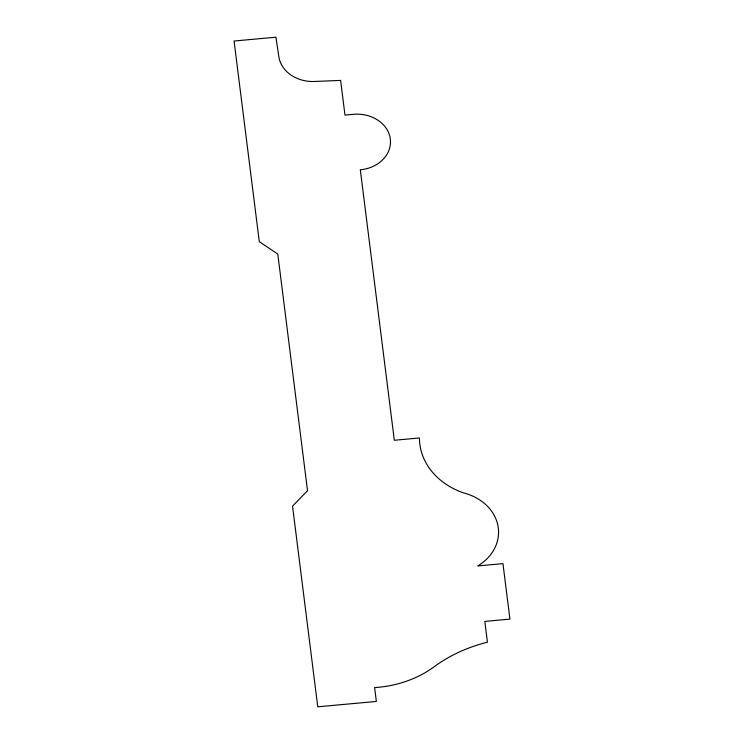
<?xml version="1.0" encoding="UTF-8"?>
<svg xmlns="http://www.w3.org/2000/svg" width="744" height="744" viewBox="0 0 744 744"><rect width="100%" height="100%" fill="white"/><g stroke="black" fill="none" stroke-linecap="round" stroke-linejoin="round"><path stroke-width="1.12" d="M307.532 490.724L292.541 506.115L317.762 706.8L376.352 701.452L374.613 687.586A100.617 83.421 -0.9 0 0 435.073 666.075A140.635 116.585 -0.9 0 1 487.432 642.212L484.818 621.407L509.928 619.11L502.953 563.636L477.843 565.924A49.95 41.413 -0.9 0 0 497.913 525.59A49.95 41.413 -0.9 0 0 463.493 492.881A72.233 59.883 -0.9 0 1 419.43 437.974L394.32 440.262L360.319 169.79A33.666 27.909 -0.9 0 0 390.312 138.998A33.666 27.909 -0.9 0 0 353.344 114.316L344.974 115.078L340.613 80.399L315.419 81.44A34.391 28.514 -0.9 0 1 278.823 56.6L275.922 37.2L234.072 41.022L259.303 241.698L277.782 254.039L307.532 490.724"/></g></svg>
